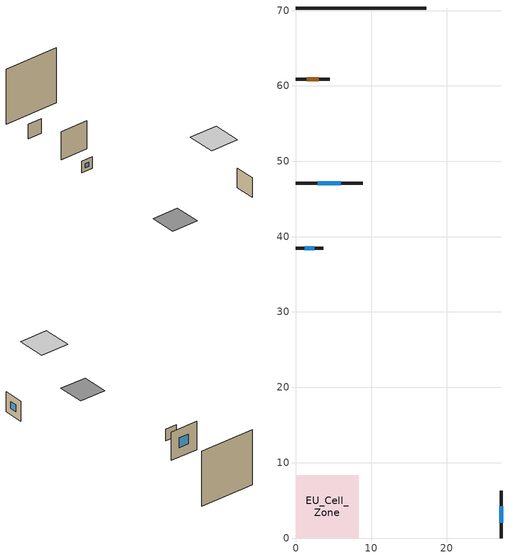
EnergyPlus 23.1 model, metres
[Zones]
EU_Cell_Zone
 floor othersidecoefficients (EU_IT.MidClim.TH.06.Gen.ReEx.001.001_floor_1_Construction): 0,0 8.3,0 8.3,8.3 0,8.3 z0
 wall outside (EU_IT.MidClim.TH.06.Gen.ReEx.001.001_wall_1_east_1_Construction): 27.22,0 27.22,6.24 z0:6.24
 wall outside (EU_IT.MidClim.TH.06.Gen.ReEx.001.001_wall_1_north_2_Construction): 0,38.46 3.6,38.46 z0:3.6
 wall outside (EU_IT.MidClim.TH.06.Gen.ReEx.001.001_wall_1_south_3_Construction): 8.83,47.06 0,47.06 z0:8.83
 wall outside (EU_IT.MidClim.TH.06.Gen.ReEx.001.001_wall_1_south_4_Construction): 4.46,60.89 0,60.89 z0:4.46
 wall othersidecoefficients (EU_IT.MidClim.TH.06.Gen.ReEx.001.001_thermal_bridge_Construction): 17.27,70.35 0,70.35 z0:17.27
 window (EU_IT.MidClim.TH.06.Gen.ReEx.001.001_window_east_1_Construction): 27.22,2.04 27.22,4.2 z2.04:4.2
 window (EU_IT.MidClim.TH.06.Gen.ReEx.001.001_window_north_2_Construction): 1.18,38.46 2.42,38.46 z1.18:2.42
 window (EU_IT.MidClim.TH.06.Gen.ReEx.001.001_window_south_3_Construction): 5.95,47.06 2.88,47.06 z2.88:5.95
 door (EU_IT.MidClim.TH.06.Gen.ReEx.001.001_door_south_4_Construction): 3.01,60.89 1.46,60.89 z1.46:3.01
 ceiling othersidecoefficients (EU_IT.MidClim.TH.06.Gen.ReEx.001.001_roof_1_Construction): 13.3,0 22.22,0 22.22,8.92 13.3,8.92 z20
[Building]
EU Step8 Campaign Cell: North Axis=0; Terrain=City; Solar Distribution=FullExterior
[Site:Location]
Bologna: Latitude=44.5; Longitude=11.25; Time Zone=1; Elevation=37
[SizingPeriod:WeatherFileDays]
AnnualSizingPeriod: Begin Month=1; Begin Day of Month=1; End Month=12; End Day of Month=31; Use Weather File Daylight Saving Period=No; Use Weather File Rain and Snow Indicators=No
[MATERIAL]
EU_InternalMass_Material: Roughness=MediumRough; Thickness=0.1; Conductivity=1; Density=1800; Specific Heat=900; Thermal Absorptance=0.9; Solar Absorptance=0.7; Visible Absorptance=0.7
[MATERIAL:NOMASS] Roughness=MediumRough; Thermal Absorptance=0.9; Solar Absorptance=0.7; Visible Absorptance=0.7
Name | Thermal Resistance
EU_IT.MidClim.TH.06.Gen.ReEx.001.001_floor_1_NoMass | 1.18799
EU_IT.MidClim.TH.06.Gen.ReEx.001.001_roof_1_NoMass | 1.22551
EU_IT.MidClim.TH.06.Gen.ReEx.001.001_wall_1_east_1_NoMass; EU_IT.MidClim.TH.06.Gen.ReEx.001.001_wall_1_north_2_NoMass; EU_IT.MidClim.TH.06.Gen.ReEx.001.001_wall_1_south_3_NoMass; EU_IT.MidClim.TH.06.Gen.ReEx.001.001_wall_1_south_4_NoMass | 1.53188
EU_IT.MidClim.TH.06.Gen.ReEx.001.001_door_south_4_NoMass | 0.684843
EU_IT.MidClim.TH.06.Gen.ReEx.001.001_thermal_bridge_NoMass | 11.6423
[WINDOWMATERIAL:SIMPLEGLAZINGSYSTEM] UFactor=2.40502; Solar Heat Gain Coefficient=0.75; Visible Transmittance=0.75
EU_IT.MidClim.TH.06.Gen.ReEx.001.001_window_east_1_SimpleGlazing; EU_IT.MidClim.TH.06.Gen.ReEx.001.001_window_north_2_SimpleGlazing; EU_IT.MidClim.TH.06.Gen.ReEx.001.001_window_south_3_SimpleGlazing
[CONSTRUCTION]
EU_IT.MidClim.TH.06.Gen.ReEx.001.001_floor_1_Construction: EU_IT.MidClim.TH.06.Gen.ReEx.001.001_floor_1_NoMass
EU_IT.MidClim.TH.06.Gen.ReEx.001.001_roof_1_Construction: EU_IT.MidClim.TH.06.Gen.ReEx.001.001_roof_1_NoMass
EU_IT.MidClim.TH.06.Gen.ReEx.001.001_wall_1_east_1_Construction: EU_IT.MidClim.TH.06.Gen.ReEx.001.001_wall_1_east_1_NoMass
EU_IT.MidClim.TH.06.Gen.ReEx.001.001_window_east_1_Construction: EU_IT.MidClim.TH.06.Gen.ReEx.001.001_window_east_1_SimpleGlazing
EU_IT.MidClim.TH.06.Gen.ReEx.001.001_wall_1_north_2_Construction: EU_IT.MidClim.TH.06.Gen.ReEx.001.001_wall_1_north_2_NoMass
EU_IT.MidClim.TH.06.Gen.ReEx.001.001_window_north_2_Construction: EU_IT.MidClim.TH.06.Gen.ReEx.001.001_window_north_2_SimpleGlazing
EU_IT.MidClim.TH.06.Gen.ReEx.001.001_wall_1_south_3_Construction: EU_IT.MidClim.TH.06.Gen.ReEx.001.001_wall_1_south_3_NoMass
EU_IT.MidClim.TH.06.Gen.ReEx.001.001_window_south_3_Construction: EU_IT.MidClim.TH.06.Gen.ReEx.001.001_window_south_3_SimpleGlazing
EU_IT.MidClim.TH.06.Gen.ReEx.001.001_wall_1_south_4_Construction: EU_IT.MidClim.TH.06.Gen.ReEx.001.001_wall_1_south_4_NoMass
EU_IT.MidClim.TH.06.Gen.ReEx.001.001_door_south_4_Construction: EU_IT.MidClim.TH.06.Gen.ReEx.001.001_door_south_4_NoMass
EU_IT.MidClim.TH.06.Gen.ReEx.001.001_thermal_bridge_Construction: EU_IT.MidClim.TH.06.Gen.ReEx.001.001_thermal_bridge_NoMass
EU_InternalMass_Construction: EU_InternalMass_Material
[ZONE]
EU_Cell_Zone: Type=1; Multiplier=1; Ceiling Height=1.73323; Volume=434; Floor Area=125.2; Part of Total Floor Area=Yes
[INTERNALMASS]
EU_Cell_Zone_EU_InternalMass: Construction=EU_InternalMass_Construction; Zone or ZoneList=EU_Cell_Zone; Surface Area=125.2
[SURFACEPROPERTY:OTHERSIDECOEFFICIENTS] Combined ConvectiveRadiative Film Coefficient=0; Constant Temperature=0; Constant Temperature Coefficient=0; Ground Temperature Coefficient=0; Wind Speed Coefficient=0; Sinusoidal Variation of Constant Temperature Coefficient=No; Period of Sinusoidal Variation=24; Previous Other Side Temperature Coefficient=0
Name | External DryBulb Temperature Coefficient | Zone Air Temperature Coefficient
EU_IT.MidClim.TH.06.Gen.ReEx.001.001_floor_1_b0.386399 | 0.386399 | 0.613601
EU_IT.MidClim.TH.06.Gen.ReEx.001.001_roof_1_b1; EU_IT.MidClim.TH.06.Gen.ReEx.001.001_thermal_bridge_b1 | 1 | 0
EU_IT.MidClim.TH.06.Gen.ReEx.001.001_wall_1_east_1_b1; EU_IT.MidClim.TH.06.Gen.ReEx.001.001_wall_1_north_2_b1; EU_IT.MidClim.TH.06.Gen.ReEx.001.001_wall_1_south_3_b1; EU_IT.MidClim.TH.06.Gen.ReEx.001.001_wall_1_south_4_b1 | 1 | 1.11022e-16
[OTHEREQUIPMENT]
EU_Step8_InternalGain_it__IT.MidClim.TH.06.Gen.ReEx.001.001__f100_f100: Fuel Type=Electricity; Zone or ZoneList or Space or SpaceList=EU_Cell_Zone; Schedule=EU_Step8_GainSchedule_it__IT.MidClim.TH.06.Gen.ReEx.001.001__f100_f100; Design Level Calculation Method=Watts/Area; Power per Zone Floor Area=1; Fraction Latent=0; Fraction Radiant=0; Fraction Lost=0; Carbon Dioxide Generation Rate=0; EndUse Subcategory=EU_Step8_InternalGains
[ZONEVENTILATION:DESIGNFLOWRATE]
EU_ConstantAir_EU_Cell_Zone: Zone or ZoneList or Space or SpaceList=EU_Cell_Zone; Schedule=EU_AlwaysOn; Design Flow Rate Calculation Method=AirChanges/Hour; Air Changes per Hour=0.515361; Ventilation Type=Natural; Fan Pressure Rise=0; Fan Total Efficiency=1; Constant Term Coefficient=1; Temperature Term Coefficient=0; Velocity Term Coefficient=0; Velocity Squared Term Coefficient=0; Minimum Indoor Temperature=-100; Maximum Indoor Temperature=100; Delta Temperature=-100; Minimum Outdoor Temperature=-100; Maximum Outdoor Temperature=100; Maximum Wind Speed=40
[HVACTEMPLATE:THERMOSTAT]
EU_HeatOnly_EU_Cell_Zone: Constant Heating Setpoint=20; Constant Cooling Setpoint=50
[HVACTEMPLATE:ZONE:IDEALLOADSAIRSYSTEM]
EU_Cell_Zone: Template Thermostat=EU_HeatOnly_EU_Cell_Zone; System Availability Schedule=EU_AlwaysOn; Maximum Heating Supply Air Temperature=50; Minimum Cooling Supply Air Temperature=13; Maximum Heating Supply Air Humidity Ratio=0.0156; Minimum Cooling Supply Air Humidity Ratio=0.0077; Heating Limit=NoLimit; Cooling Limit=NoLimit; Heating Availability Schedule=EU_AlwaysOn; Cooling Availability Schedule=EU_CoolingOff; Dehumidification Control Type=ConstantSensibleHeatRatio; Cooling Sensible Heat Ratio=0.7; Dehumidification Setpoint=60; Humidification Control Type=None; Humidification Setpoint=30; Outdoor Air Method=None; Outdoor Air Flow Rate per Person=0.00944; Outdoor Air Flow Rate per Zone Floor Area=0; Outdoor Air Flow Rate per Zone=0; Demand Controlled Ventilation Type=None; Outdoor Air Economizer Type=NoEconomizer; Heat Recovery Type=None; Sensible Heat Recovery Effectiveness=0.7; Latent Heat Recovery Effectiveness=0.65
[SIZING:ZONE]
EU_Cell_Zone: Zone Cooling Design Supply Air Temperature Input Method=SupplyAirTemperature; Zone Cooling Design Supply Air Temperature=13; Zone Heating Design Supply Air Temperature Input Method=SupplyAirTemperature; Zone Heating Design Supply Air Temperature=50; Zone Cooling Design Supply Air Humidity Ratio=0.008; Zone Heating Design Supply Air Humidity Ratio=0.008; Cooling Design Air Flow Method=DesignDay; Cooling Design Air Flow Rate=0; Cooling Minimum Air Flow per Zone Floor Area=0.000762; Cooling Minimum Air Flow=0; Cooling Minimum Air Flow Fraction=0.2; Heating Design Air Flow Method=DesignDay; Heating Design Air Flow Rate=0; Heating Maximum Air Flow per Zone Floor Area=0.002032; Heating Maximum Air Flow=0.141576; Heating Maximum Air Flow Fraction=0.3; Account for Dedicated Outdoor Air System=No; Dedicated Outdoor Air System Control Strategy=NeutralSupplyAir; Dedicated Outdoor Air Low Setpoint Temperature for Design=autosize; Dedicated Outdoor Air High Setpoint Temperature for Design=autosize; Zone Load Sizing Method=Sensible Load Only No Latent Load; Zone Latent Cooling Design Supply Air Humidity Ratio Input Method=HumidityRatioDifference; Zone Cooling Design Supply Air Humidity Ratio Difference=0.005; Zone Latent Heating Design Supply Air Humidity Ratio Input Method=HumidityRatioDifference; Zone Humidification Design Supply Air Humidity Ratio Difference=0.005
[SCHEDULE:CONSTANT]
Name | Hourly Value
EU_AlwaysOn | 1
EU_CoolingOff | 0
[SCHEDULE:FILE]
EU_Step8_GainSchedule_it__IT.MidClim.TH.06.Gen.ReEx.001.001__f100_f100: File=C:\Users\o_iseri\Desktop\OpenUBEM\openubem\outputs\eu_certified_rerun_2026-08-28\rep2\schedules\it__IT.MidClim.TH.06.Gen.ReEx.001.001__f100.csv; Column Number=1; Rows to Skip at Top=0; Number of Hours of Data=8760; Column Separator=Comma; Interpolate to Timestep=No; Minutes per Item=60; Adjust Schedule for Daylight Savings=Yes
